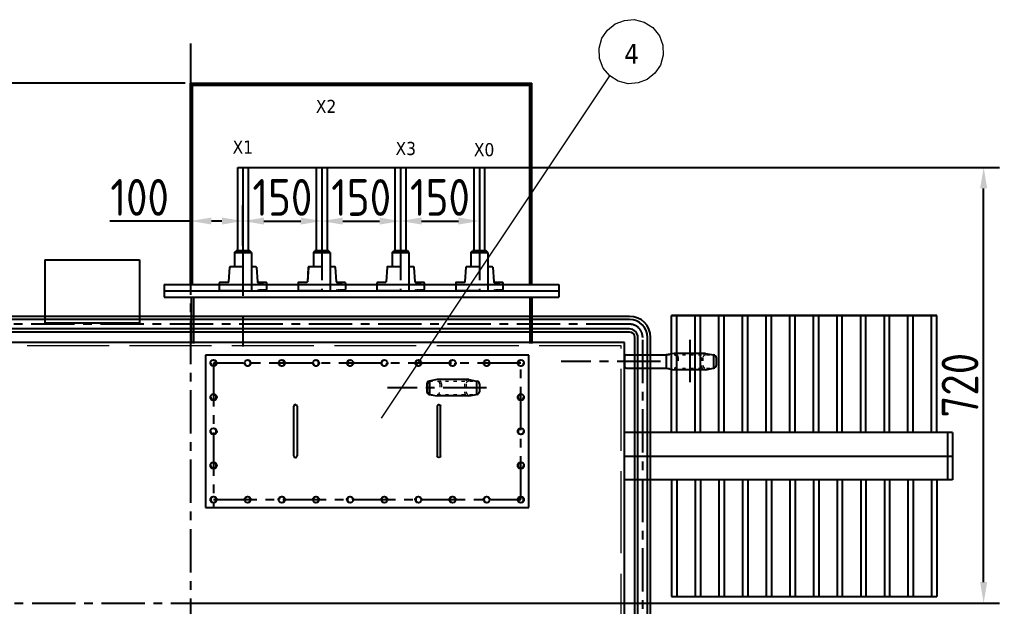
# Model space of a CAD drawing. Header units: millimetres. Extents: x 198976 to 421125, y -418833 to -203687.
# Drawn here: x 201644 to 203509, y -208320 to -207202 of the extents above; entities that cross this region are included whole.
import ezdxf

# ---------------------------------------------------------------- set-up
doc = ezdxf.new("R2010")
doc.units = ezdxf.units.MM
doc.header["$LTSCALE"] = 13
for name, pattern in [('ACAD_ISO02W100', [15, 12, -3]), ('ACAD_ISO03W100', [1.18, 0.47, -0.71]), ('CENTER', [50.8, 31.75, -6.35, 6.35, -6.35]), ('CENTERX2', [101.6, 63.5, -12.7, 12.7, -12.7]), ('HIDDEN', [9.525, 6.35, -3.175])]:
    doc.linetypes.add(name, pattern=pattern)
doc.layers.get('0').update_dxf_attribs({"color": 1, "linetype": 'CENTER'})
for name, color, linetype in [('1', 4, 'Continuous'), ('2细线层', 4, 'Continuous'), ('4', 2, 'HIDDEN'), ('粗实线', 4, 'Continuous')]:
    doc.layers.add(name, color=color, linetype=linetype)
doc.layers.add('标注、文本', color=3, linetype='Continuous', lineweight=25)
doc.layers.add('铁心', color=3, linetype='Continuous', lineweight=0)
doc.styles.get("Standard").update_dxf_attribs({"font": 'gbenor.shx', "bigfont": 'gbcbig.shx'})
doc.styles.add('Tahoma$001', font='tahoma.ttf', dxfattribs={"height": 2.159784})
doc.styles.add('Tahoma_txtstyle_37.59_0_0', font='tahoma.ttf')
doc.dimstyles.new('1-15', dxfattribs={"dimscale": 20, "dimtxt": 3.5, "dimasz": 2, "dimexe": 1.5, "dimexo": 0.5, "dimgap": 0.5, "dimtad": 1, "dimtoh": 1, "dimdec": 1, "dimdsep": 46, "dimtxsty": 'Standard', "dimcen": 2.5, "dimclrd": 3, "dimclre": 3, "dimclrt": 3, "dimadec": 0, "dimazin": 2, "dimtfac": 1, "dimtdec": 1, "dimtmove": 0, "dimatfit": 2, "dimfxl": 1, "dimarcsym": 0})

# ---------------------------------------------------------------- blocks, each defined once
blk = doc.blocks.new('12605')
at = {"ltscale": 2}
blk.add_line((185165, -217407.2), (184540, -217407.2), dxfattribs=at)
at = {"layer": '1', "ltscale": 8}
for p, q in [((184570, -217139.7), (185065, -217139.7)), ((185075, -217139.7), (184570, -217139.7)), ((184570, -217362.2), (184570, -217139.7)), ((184570, -217139.7), (185075, -217139.7)), ((184580, -217362.2), (184580, -217139.7)), ((184615, -217362.2), (184615, -217139.7)), ((184625, -217362.2), (184625, -217139.7)), ((184660, -217362.2), (184660, -217139.7)), ((184670, -217362.2), (184670, -217139.7)), ((184705, -217362.2), (184705, -217139.7)), ((184715, -217362.2), (184715, -217139.7)), ((184750, -217362.2), (184750, -217139.7)), ((184760, -217362.2), (184760, -217139.7)), ((184795, -217362.2), (184795, -217139.7)), ((184805, -217362.2), (184805, -217139.7)), ((184840, -217362.2), (184840, -217139.7)), ((184850, -217362.2), (184850, -217139.7)), ((184885, -217362.2), (184885, -217139.7)), ((184895, -217362.2), (184895, -217139.7)), ((184930, -217362.2), (184930, -217139.7)), ((184940, -217362.2), (184940, -217139.7)), ((184975, -217362.2), (184975, -217139.7)), ((184985, -217362.2), (184985, -217139.7)), ((185020, -217362.2), (185020, -217139.7)), ((185030, -217362.2), (185030, -217139.7)), ((185065, -217362.2), (185065, -217139.7)), ((185075, -217362.2), (185075, -217139.7)), ((184540, -217362.2), (185165, -217362.2)), ((184540, -217452.2), (185165, -217452.2)), ((184570, -217452.2), (184570, -217674.7)), ((184580, -217452.2), (184580, -217674.7)), ((184615, -217452.2), (184615, -217674.7)), ((184625, -217452.2), (184625, -217674.7)), ((184660, -217452.2), (184660, -217674.7)), ((184670, -217452.2), (184670, -217674.7)), ((184705, -217452.2), (184705, -217674.7)), ((184715, -217452.2), (184715, -217674.7)), ((184750, -217452.2), (184750, -217674.7)), ((184760, -217452.2), (184760, -217674.7)), ((184795, -217452.2), (184795, -217674.7)), ((184805, -217452.2), (184805, -217674.7)), ((184840, -217452.2), (184840, -217674.7)), ((184850, -217452.2), (184850, -217674.7)), ((184885, -217452.2), (184885, -217674.7)), ((184895, -217452.2), (184895, -217674.7)), ((184930, -217452.2), (184930, -217674.7)), ((184940, -217452.2), (184940, -217674.7)), ((184975, -217452.2), (184975, -217674.7)), ((184985, -217452.2), (184985, -217674.7)), ((185020, -217452.2), (185020, -217674.7)), ((185030, -217452.2), (185030, -217674.7)), ((185065, -217452.2), (185065, -217674.7)), ((185075, -217452.2), (185075, -217674.7)), ((185075, -217674.7), (184570, -217674.7))]:
    blk.add_line(p, q, dxfattribs=at)
at = {"layer": '1', "ltscale": 4}
for p, q in [((184540, -217362.2), (184540, -217452.2)), ((184550, -217362.2), (184550, -217452.2))]:
    blk.add_line(p, q, dxfattribs=at)
blk = doc.blocks.new('*D863')
at = {"layer": 'Defpoints', "color": 0, "transparency": 16777216}
for p in [(202059, -207483.8), (203479, -207483.8), (201969, -208313.5)]:
    blk.add_point(p, dxfattribs=at)
at = {"layer": '标注、文本', "color": 3, "lineweight": -2, "transparency": 16777216}
for p, q in [((202069, -207483.8), (203509, -207483.8)), ((203479, -208273.5), (203479, -207523.8)), ((201979, -208313.5), (203509, -208313.5))]:
    blk.add_line(p, q, dxfattribs=at)
at = {"layer": '标注、文本', "color": 3, "transparency": 16777216}
for points in [[(203472.3, -207523.8), (203485.7, -207523.8), (203479, -207483.8)], [(203472.3, -208273.5), (203485.7, -208273.5), (203479, -208313.5)]]:
    blk.add_solid(points, dxfattribs=at)
at = {"layer": '标注、文本', "color": 3, "transparency": 16777216, "insert": (203434, -207898.7), "char_height": 70, "attachment_point": 5, "rotation": 90}
blk.add_mtext('720', dxfattribs=at)
blk = doc.blocks.new('*D864')
at = {"layer": 'Defpoints', "color": 0, "transparency": 16777216}
for p in [(202069, -207483.8), (202219, -207483.8), (202219, -207586)]:
    blk.add_point(p, dxfattribs=at)
at = {"layer": '标注、文本', "color": 3, "lineweight": -2, "transparency": 16777216}
for p, q in [((202069, -207493.8), (202069, -207616)), ((202219, -207493.8), (202219, -207616)), ((202109, -207586), (202179, -207586))]:
    blk.add_line(p, q, dxfattribs=at)
at = {"layer": '标注、文本', "color": 3, "transparency": 16777216}
for points in [[(202109, -207579.4), (202109, -207592.7), (202069, -207586)], [(202179, -207579.4), (202179, -207592.7), (202219, -207586)]]:
    blk.add_solid(points, dxfattribs=at)
at = {"layer": '标注、文本', "color": 3, "transparency": 16777216, "insert": (202144, -207541), "char_height": 70, "attachment_point": 5}
blk.add_mtext('150', dxfattribs=at)
blk = doc.blocks.new('*D865')
at = {"layer": 'Defpoints', "color": 0, "transparency": 16777216}
for p in [(202219, -207483.8), (202369, -207483.8), (202369, -207586.2)]:
    blk.add_point(p, dxfattribs=at)
at = {"layer": '标注、文本', "color": 3, "lineweight": -2, "transparency": 16777216}
for p, q in [((202219, -207493.8), (202219, -207616.2)), ((202369, -207493.8), (202369, -207616.2)), ((202259, -207586.2), (202329, -207586.2))]:
    blk.add_line(p, q, dxfattribs=at)
at = {"layer": '标注、文本', "color": 3, "transparency": 16777216}
for points in [[(202259, -207579.5), (202259, -207592.8), (202219, -207586.2)], [(202329, -207579.5), (202329, -207592.8), (202369, -207586.2)]]:
    blk.add_solid(points, dxfattribs=at)
at = {"layer": '标注、文本', "color": 3, "transparency": 16777216, "insert": (202294, -207541.2), "char_height": 70, "attachment_point": 5}
blk.add_mtext('150', dxfattribs=at)
blk = doc.blocks.new('*D866')
at = {"layer": 'Defpoints', "color": 0, "transparency": 16777216}
for p in [(202369, -207483.8), (202519, -207483.8), (202519, -207586)]:
    blk.add_point(p, dxfattribs=at)
at = {"layer": '标注、文本', "color": 3, "lineweight": -2, "transparency": 16777216}
for p, q in [((202369, -207493.8), (202369, -207616)), ((202519, -207493.8), (202519, -207616)), ((202409, -207586), (202479, -207586))]:
    blk.add_line(p, q, dxfattribs=at)
at = {"layer": '标注、文本', "color": 3, "transparency": 16777216}
for points in [[(202409, -207579.3), (202409, -207592.7), (202369, -207586)], [(202479, -207579.3), (202479, -207592.7), (202519, -207586)]]:
    blk.add_solid(points, dxfattribs=at)
at = {"layer": '标注、文本', "color": 3, "transparency": 16777216, "insert": (202444, -207541), "char_height": 70, "attachment_point": 5}
blk.add_mtext('150', dxfattribs=at)
blk = doc.blocks.new('*D867')
at = {"layer": 'Defpoints', "color": 0, "transparency": 16777216}
for p in [(201969, -207586), (201969, -207643), (202069, -207643)]:
    blk.add_point(p, dxfattribs=at)
at = {"layer": '标注、文本', "color": 3, "lineweight": -2, "transparency": 16777216}
for p, q in [((201969, -207633), (201969, -207556)), ((202069, -207633), (202069, -207556)), ((201969, -207586), (201815.6, -207586)), ((202029, -207586), (202009, -207586))]:
    blk.add_line(p, q, dxfattribs=at)
at = {"layer": '标注、文本', "color": 3, "transparency": 16777216}
for points in [[(202009, -207579.4), (202009, -207592.7), (201969, -207586)], [(202029, -207579.4), (202029, -207592.7), (202069, -207586)]]:
    blk.add_solid(points, dxfattribs=at)
at = {"layer": '标注、文本', "color": 3, "transparency": 16777216, "insert": (201872.3, -207541), "char_height": 70, "attachment_point": 5}
blk.add_mtext('100', dxfattribs=at)
blk = doc.blocks.new('*D871')
at = {"layer": 'Defpoints', "color": 0, "transparency": 16777216}
for p in [(200203.3, -207323.5), (201969, -207323.5), (201073, -210211.5)]:
    blk.add_point(p, dxfattribs=at)
at = {"layer": '标注、文本', "color": 3, "lineweight": -2, "transparency": 16777216}
for p, q in [((201959, -207323.5), (200173.3, -207323.5)), ((200203.3, -210171.5), (200203.3, -207363.5)), ((201063, -210211.5), (200173.3, -210211.5))]:
    blk.add_line(p, q, dxfattribs=at)
at = {"layer": '标注、文本', "color": 3, "transparency": 16777216}
for points in [[(200196.6, -207363.5), (200209.9, -207363.5), (200203.3, -207323.5)], [(200196.6, -210171.5), (200209.9, -210171.5), (200203.3, -210211.5)]]:
    blk.add_solid(points, dxfattribs=at)
at = {"layer": '标注、文本', "color": 3, "transparency": 16777216, "insert": (200158.3, -208767.5), "char_height": 70, "attachment_point": 5, "rotation": 90}
blk.add_mtext('2888', dxfattribs=at)
blk = doc.blocks.new('A$C279C5193')
at = {"layer": '2细线层', "ltscale": 5}
for points in [[(3, 6), (97.6, 6)], [(97.6, 0), (3, 0)]]:
    blk.add_lwpolyline(points, dxfattribs=at)
for centre, start, end in [((3, 3), 90, 270), ((97.6, 3), 270, 90)]:
    blk.add_arc(centre, 3.02, start, end, dxfattribs=at)

msp = doc.modelspace()

# ---------------------------------------------------------------- linework, layer by layer
at = {"color": 3}
for centre, start, end in [((202012.95, -207856.51), 180, 90), ((202012.95, -207856.51), 180, 90), ((202012.95, -207856.51), 180, 90), ((202012.95, -207856.51), 180, 90), ((202077.95, -207856.51), 180, 90), ((202142.95, -207856.51), 180, 90), ((202207.95, -207856.51), 180, 90), ((202272.95, -207856.51), 90, 0), ((202337.95, -207856.51), 90, 0), ((202402.95, -207856.51), 90, 0), ((202467.95, -207856.51), 90, 0), ((202532.95, -207856.51), 90, 0), ((202597.95, -207856.51), 90, 0), ((202597.95, -207856.51), 90, 0), ((202597.95, -207856.51), 90, 0), ((202012.95, -207921.51), 180, 90), ((202597.95, -207921.51), 90, 0), ((202012.95, -207986.51), 180, 90), ((202597.95, -207986.51), 90, 0), ((202012.95, -208051.51), 180, 90), ((202597.95, -208051.51), 90, 0), ((202012.95, -208116.51), 180, 90), ((202012.95, -208116.51), 270, 180), ((202012.95, -208116.51), 270, 180), ((202012.95, -208116.51), 270, 180), ((202012.95, -208116.51), 270, 180), ((202012.95, -208116.51), 270, 180), ((202077.95, -208116.51), 270, 180), ((202142.95, -208116.51), 270, 180), ((202207.95, -208116.51), 270, 180), ((202272.95, -208116.51), 0, 270), ((202337.95, -208116.51), 0, 270), ((202402.95, -208116.51), 0, 270), ((202467.95, -208116.51), 0, 270), ((202532.95, -208116.51), 0, 270), ((202597.95, -208116.51), 90, 0), ((202597.95, -208116.51), 0, 270), ((202597.95, -208116.51), 0, 270), ((202597.95, -208116.51), 0, 270), ((202597.95, -208116.51), 0, 270)]:
    msp.add_arc(centre, 5.2, start, end, dxfattribs=at)
at = {"layer": '1', "color": 1, "linetype": 'CENTERX2', "lineweight": -3, "ltscale": 0.1}
for p, q in [((201968.99, -207247.84), (201968.99, -209820.08)), ((201968.99, -207706.95), (201968.99, -207463.81)), ((202069, -207483.85), (202069, -207718.95)), ((202219, -207483.85), (202219, -207718.95)), ((202369, -207483.85), (202369, -207718.95)), ((202519, -207483.85), (202519, -207718.95)), ((202804.99, -207782.53), (201132.99, -207782.53)), ((202829.99, -208819.53), (202829.99, -207807.53)), ((202919.98, -207812.2), (202919.98, -207892.89)), ((202597.95, -207856.51), (202012.95, -207856.51)), ((202012.95, -207856.51), (202012.95, -208131.51)), ((202597.95, -208116.51), (202597.95, -207856.51)), ((202863.6, -207853.53), (202674.99, -207853.53)), ((202532.61, -207903.53), (202343.99, -207903.53)), ((202012.95, -208116.51), (202597.95, -208116.51)), ((200610.76, -208313.53), (203327.21, -208313.53))]:
    msp.add_line(p, q, dxfattribs=at)
msp.add_arc((202804.99, -207807.53), 25, 0, 90, dxfattribs=at)
at = {"layer": '2细线层', "ltscale": 5}
for p, q in [((202612.95, -207841.51), (201997.95, -207841.51)), ((201997.95, -207841.51), (201997.95, -208131.51)), ((202612.95, -208131.51), (202612.95, -207841.51)), ((201997.95, -208131.51), (202612.95, -208131.51))]:
    msp.add_line(p, q, dxfattribs=at)
for centre in [(202012.95, -207856.51), (202012.95, -207856.51), (202012.95, -207856.51), (202012.95, -207856.51), (202077.95, -207856.51), (202142.95, -207856.51), (202207.95, -207856.51), (202272.95, -207856.51), (202337.95, -207856.51), (202402.95, -207856.51), (202467.95, -207856.51), (202532.95, -207856.51), (202597.95, -207856.51), (202597.95, -207856.51), (202597.95, -207856.51), (202012.95, -207921.51), (202597.95, -207921.51), (202012.95, -207986.51), (202597.95, -207986.51), (202012.95, -208051.51), (202597.95, -208051.51), (202012.95, -208116.51), (202012.95, -208116.51), (202012.95, -208116.51), (202012.95, -208116.51), (202012.95, -208116.51), (202012.95, -208116.51), (202077.95, -208116.51), (202142.95, -208116.51), (202207.95, -208116.51), (202272.95, -208116.51), (202337.95, -208116.51), (202402.95, -208116.51), (202467.95, -208116.51), (202532.95, -208116.51), (202597.95, -208116.51), (202597.95, -208116.51), (202597.95, -208116.51), (202597.95, -208116.51), (202597.95, -208116.51)]:
    msp.add_circle(centre, 6, dxfattribs=at)
at = {"layer": '4', "color": 1}
msp.add_line((202069, -207521.95), (202069, -207824.95), dxfattribs=at)
at = {"layer": '标注、文本'}
for p, q in [((201968.99, -207706.95), (201968.99, -207323.53)), ((201968.99, -207323.53), (202618.99, -207323.53)), ((201968.99, -207327.53), (202618.99, -207327.53)), ((201972.99, -207706.95), (201972.99, -207323.53)), ((202614.99, -207706.95), (202614.99, -207323.53)), ((202618.99, -207706.95), (202618.99, -207323.53)), ((202618.99, -207706.95), (202618.99, -207625.65)), ((201691.8, -207660.08), (201691.8, -207780.08)), ((201691.8, -207660.08), (201871.8, -207660.08)), ((201871.8, -207660.08), (201871.8, -207780.08)), ((201918.99, -207706.95), (202670.61, -207706.95)), ((201918.99, -207706.95), (201918.99, -207730.95)), ((202670.61, -207706.95), (202670.61, -207730.95)), ((201918.99, -207718.95), (202670.61, -207718.95)), ((201918.99, -207730.95), (202670.61, -207730.95)), ((201970.61, -207730.95), (201970.61, -207818.95)), ((201974.61, -207730.95), (201974.61, -207818.95)), ((202614.99, -207730.95), (202614.99, -207818.95)), ((202618.99, -207730.95), (202618.99, -207818.95)), ((202804.99, -207767.53), (201132.99, -207767.53)), ((202804.99, -207773.53), (201132.99, -207773.53)), ((201691.8, -207780.08), (201871.8, -207780.08)), ((202804.99, -207791.53), (201132.99, -207791.53)), ((202804.99, -207797.53), (201132.99, -207797.53)), ((202794.99, -207817.53), (201142.99, -207817.53)), ((202794.99, -208809.53), (202794.99, -207817.53)), ((202814.99, -208819.53), (202814.99, -207807.53)), ((202820.99, -208819.53), (202820.99, -207807.53)), ((202838.99, -208819.53), (202838.99, -207807.53)), ((202844.99, -208819.53), (202844.99, -207807.53)), ((202799.99, -207841.03), (202874.73, -207841.03)), ((202889.73, -207838.03), (202874.73, -207841.03)), ((202874.73, -207841.03), (202874.73, -207866.03)), ((202949.73, -207838.03), (202889.73, -207838.03)), ((202949.73, -207838.03), (202964.73, -207841.03)), ((202964.73, -207841.03), (202964.73, -207866.03)), ((202794.99, -207846.03), (202794.99, -207861.03)), ((202969.97, -207846.03), (202969.97, -207861.03)), ((202799.99, -207866.03), (202874.73, -207866.03)), ((202874.73, -207866.03), (202889.73, -207869.03)), ((202949.73, -207869.03), (202889.73, -207869.03)), ((202949.73, -207869.03), (202964.73, -207866.03)), ((202418.99, -207896.03), (202418.99, -207911.03)), ((202438.74, -207888.03), (202423.74, -207891.03)), ((202423.74, -207891.03), (202423.74, -207916.03)), ((202424.24, -207891.03), (202424.24, -207916.03)), ((202498.74, -207888.03), (202438.74, -207888.03)), ((202498.74, -207888.03), (202513.74, -207891.03)), ((202513.74, -207891.03), (202513.74, -207916.03)), ((202518.98, -207896.03), (202518.98, -207911.03)), ((202423.74, -207916.03), (202438.74, -207919.03)), ((202498.74, -207919.03), (202438.74, -207919.03)), ((202498.74, -207919.03), (202513.74, -207916.03))]:
    msp.add_line(p, q, dxfattribs=at)
at = {"layer": '标注、文本', "color": 2, "linetype": 'ACAD_ISO02W100', "lineweight": 13}
for p, q in [((202788.99, -207823.53), (201148.99, -207823.53)), ((202788.99, -208803.53), (202788.99, -207823.53))]:
    msp.add_line(p, q, dxfattribs=at)
at = {"layer": '标注、文本', "color": 2, "linetype": 'ACAD_ISO03W100', "lineweight": 18}
for p, q in [((202874.73, -207841.03), (202964.97, -207841.03)), ((202894.73, -207846.03), (202894.73, -207861.03)), ((202897.73, -207846.03), (202897.73, -207861.03)), ((202941.73, -207846.03), (202941.73, -207861.03)), ((202944.73, -207846.03), (202944.73, -207861.03)), ((202874.73, -207866.03), (202964.97, -207866.03)), ((202423.74, -207891.03), (202513.98, -207891.03)), ((202443.74, -207896.03), (202443.74, -207911.03)), ((202446.74, -207896.03), (202446.74, -207911.03)), ((202490.74, -207896.03), (202490.74, -207911.03)), ((202493.74, -207896.03), (202493.74, -207911.03)), ((202423.74, -207916.03), (202513.98, -207916.03))]:
    msp.add_line(p, q, dxfattribs=at)
at = {"layer": '标注、文本'}
for centre, radius, start, end in [((202804.99, -207807.53), 40, 0, 90), ((202804.99, -207807.53), 34, 0, 90), ((202804.99, -207807.53), 16, 0, 90), ((202804.99, -207807.53), 10, 0, 90), ((202799.99, -207846.03), 5, 90, 180), ((202964.97, -207846.03), 5, 0, 90), ((202799.99, -207861.03), 5, 180, 270), ((202964.97, -207861.03), 5, 270, 0), ((202423.99, -207896.03), 5, 90, 180), ((202513.98, -207896.03), 5, 0, 90), ((202423.99, -207911.03), 5, 180, 270), ((202513.98, -207911.03), 5, 270, 0)]:
    msp.add_arc(centre, radius, start, end, dxfattribs=at)
at = {"layer": '标注、文本', "color": 2, "linetype": 'ACAD_ISO03W100', "lineweight": 18}
for centre, radius, start, end in [((202889.73, -207846.03), 8, 0, 90), ((202889.73, -207846.03), 5, 0, 90), ((202949.73, -207846.03), 8, 90, 180), ((202949.73, -207846.03), 5, 90, 180), ((202889.73, -207861.03), 5, 270, 0), ((202889.73, -207861.03), 8, 270, 0), ((202949.73, -207861.03), 8, 180, 270), ((202949.73, -207861.03), 5, 180, 270), ((202438.74, -207896.03), 8, 0, 90), ((202438.74, -207896.03), 5, 0, 90), ((202498.74, -207896.03), 8, 90, 180), ((202498.74, -207896.03), 5, 90, 180), ((202438.74, -207911.03), 5, 270, 0), ((202438.74, -207911.03), 8, 270, 0), ((202498.74, -207911.03), 8, 180, 270), ((202498.74, -207911.03), 5, 180, 270)]:
    msp.add_arc(centre, radius, start, end, dxfattribs=at)
at = {"layer": '粗实线'}
for p, q in [((202058.98, -207483.85), (202078.98, -207483.85)), ((202058.98, -207483.85), (202078.98, -207483.85)), ((202059.01, -207642.95), (202058.99, -207483.85)), ((202078.98, -207483.85), (202079.01, -207642.95)), ((202208.98, -207483.85), (202228.98, -207483.85)), ((202208.98, -207483.85), (202228.98, -207483.85)), ((202209.01, -207642.95), (202208.99, -207483.85)), ((202228.98, -207483.85), (202229.01, -207642.95)), ((202358.98, -207483.85), (202378.98, -207483.85)), ((202358.98, -207483.85), (202378.98, -207483.85)), ((202359.01, -207642.95), (202358.99, -207483.85)), ((202378.98, -207483.85), (202379.01, -207642.95)), ((202508.98, -207483.85), (202528.98, -207483.85)), ((202508.98, -207483.85), (202528.98, -207483.85)), ((202509.01, -207642.95), (202508.99, -207483.85)), ((202528.98, -207483.85), (202529.01, -207642.95)), ((202053.01, -207645.95), (202056.01, -207642.95)), ((202053.01, -207645.95), (202056.01, -207642.95)), ((202053.01, -207645.95), (202085.01, -207645.95)), ((202053.01, -207645.95), (202053.01, -207672.95)), ((202053.01, -207645.95), (202085.01, -207645.95)), ((202082.01, -207642.95), (202056.01, -207642.95)), ((202082.01, -207642.95), (202056.01, -207642.95)), ((202085.01, -207645.95), (202082.01, -207642.95)), ((202085.01, -207645.95), (202082.01, -207642.95)), ((202085.01, -207645.95), (202085.01, -207718.95)), ((202203.01, -207645.95), (202206.01, -207642.95)), ((202203.01, -207645.95), (202206.01, -207642.95)), ((202203.01, -207645.95), (202235.01, -207645.95)), ((202203.01, -207645.95), (202203.01, -207672.95)), ((202203.01, -207645.95), (202235.01, -207645.95)), ((202232.01, -207642.95), (202206.01, -207642.95)), ((202232.01, -207642.95), (202206.01, -207642.95)), ((202235.01, -207645.95), (202232.01, -207642.95)), ((202235.01, -207645.95), (202232.01, -207642.95)), ((202235.01, -207645.95), (202235.01, -207718.95)), ((202353.01, -207645.95), (202356.01, -207642.95)), ((202353.01, -207645.95), (202356.01, -207642.95)), ((202353.01, -207645.95), (202385.01, -207645.95)), ((202353.01, -207645.95), (202353.01, -207672.95)), ((202353.01, -207645.95), (202385.01, -207645.95)), ((202382.01, -207642.95), (202356.01, -207642.95)), ((202382.01, -207642.95), (202356.01, -207642.95)), ((202385.01, -207645.95), (202382.01, -207642.95)), ((202385.01, -207645.95), (202382.01, -207642.95)), ((202385.01, -207645.95), (202385.01, -207718.95)), ((202503.01, -207645.95), (202506.01, -207642.95)), ((202503.01, -207645.95), (202506.01, -207642.95)), ((202503.01, -207645.95), (202535.01, -207645.95)), ((202503.01, -207645.95), (202503.01, -207672.95)), ((202503.01, -207645.95), (202535.01, -207645.95)), ((202532.01, -207642.95), (202506.01, -207642.95)), ((202532.01, -207642.95), (202506.01, -207642.95)), ((202535.01, -207645.95), (202532.01, -207642.95)), ((202535.01, -207645.95), (202532.01, -207642.95)), ((202535.01, -207645.95), (202535.01, -207718.95)), ((202068.99, -207672.95), (202044.43, -207672.95)), ((202069, -207672.95), (202044.44, -207672.95)), ((202093.56, -207672.95), (202084.99, -207672.95)), ((202093.57, -207672.95), (202085.01, -207672.95)), ((202218.99, -207672.95), (202194.43, -207672.95)), ((202219, -207672.95), (202194.44, -207672.95)), ((202243.56, -207672.95), (202234.99, -207672.95)), ((202243.57, -207672.95), (202235.01, -207672.95)), ((202368.99, -207672.95), (202344.43, -207672.95)), ((202369, -207672.95), (202344.44, -207672.95)), ((202393.56, -207672.95), (202384.99, -207672.95)), ((202393.57, -207672.95), (202385.01, -207672.95)), ((202518.99, -207672.95), (202494.43, -207672.95)), ((202519, -207672.95), (202494.44, -207672.95)), ((202543.56, -207672.95), (202534.99, -207672.95)), ((202543.57, -207672.95), (202535.01, -207672.95)), ((202043.43, -207673.89), (202041.56, -207702.02)), ((202043.44, -207673.89), (202041.57, -207702.02)), ((202094.56, -207673.89), (202096.43, -207702.02)), ((202094.57, -207673.89), (202096.44, -207702.02)), ((202193.43, -207673.89), (202191.56, -207702.02)), ((202193.44, -207673.89), (202191.57, -207702.02)), ((202244.56, -207673.89), (202246.43, -207702.02)), ((202244.57, -207673.89), (202246.44, -207702.02)), ((202343.43, -207673.89), (202341.56, -207702.02)), ((202343.44, -207673.89), (202341.57, -207702.02)), ((202394.56, -207673.89), (202396.43, -207702.02)), ((202394.57, -207673.89), (202396.44, -207702.02)), ((202493.43, -207673.89), (202491.56, -207702.02)), ((202493.44, -207673.89), (202491.57, -207702.02)), ((202544.56, -207673.89), (202546.43, -207702.02)), ((202544.57, -207673.89), (202546.44, -207702.02)), ((202023.99, -207703.95), (202023.99, -207717.95)), ((202040.55, -207702.95), (202024.99, -207702.95)), ((202040.56, -207702.95), (202029.99, -207702.95)), ((202040.57, -207702.95), (202030, -207702.95)), ((202112.99, -207702.95), (202097.42, -207702.95)), ((202097.43, -207702.95), (202107.99, -207702.95)), ((202097.44, -207702.95), (202108.01, -207702.95)), ((202113.99, -207703.95), (202113.99, -207716.47)), ((202173.99, -207703.95), (202173.99, -207717.95)), ((202190.55, -207702.95), (202174.99, -207702.95)), ((202190.56, -207702.95), (202179.99, -207702.95)), ((202190.57, -207702.95), (202180, -207702.95)), ((202262.99, -207702.95), (202247.42, -207702.95)), ((202247.43, -207702.95), (202257.99, -207702.95)), ((202247.44, -207702.95), (202258.01, -207702.95)), ((202263.99, -207703.95), (202263.99, -207716.47)), ((202323.99, -207703.95), (202323.99, -207717.95)), ((202340.55, -207702.95), (202324.99, -207702.95)), ((202340.56, -207702.95), (202329.99, -207702.95)), ((202340.57, -207702.95), (202330, -207702.95)), ((202412.99, -207702.95), (202397.42, -207702.95)), ((202397.43, -207702.95), (202407.99, -207702.95)), ((202397.44, -207702.95), (202408.01, -207702.95)), ((202413.99, -207703.95), (202413.99, -207716.47)), ((202473.99, -207703.95), (202473.99, -207717.95)), ((202490.55, -207702.95), (202474.99, -207702.95)), ((202490.56, -207702.95), (202479.99, -207702.95)), ((202490.57, -207702.95), (202480, -207702.95)), ((202562.99, -207702.95), (202547.42, -207702.95)), ((202547.43, -207702.95), (202557.99, -207702.95)), ((202547.44, -207702.95), (202558.01, -207702.95)), ((202563.99, -207703.95), (202563.99, -207716.47)), ((202068.99, -207718.95), (202024.99, -207718.95)), ((202068.99, -207718.95), (202028.99, -207718.95)), ((202069, -207718.95), (202029.01, -207718.95)), ((202098.49, -207717.45), (202100.25, -207717.45)), ((202100.25, -207717.45), (202100.25, -207716.9)), ((202100.25, -207716.9), (202102.19, -207716.9)), ((202102.19, -207716.9), (202102.19, -207717.45)), ((202102.19, -207717.45), (202103.14, -207717.45)), ((202103.14, -207717.45), (202103.14, -207716.9)), ((202103.14, -207717.45), (202103.14, -207716.9)), ((202103.14, -207716.9), (202105.09, -207716.9)), ((202105.09, -207716.9), (202105.09, -207717.45)), ((202105.09, -207717.45), (202106.03, -207717.45)), ((202106.03, -207717.45), (202106.03, -207716.9)), ((202106.03, -207717.45), (202106.03, -207716.9)), ((202106.03, -207716.9), (202107.98, -207716.9)), ((202107.98, -207716.9), (202107.98, -207717.45)), ((202112.99, -207717.47), (202107.98, -207717.45)), ((202218.99, -207718.95), (202174.99, -207718.95)), ((202218.99, -207718.95), (202178.99, -207718.95)), ((202219, -207718.95), (202179.01, -207718.95)), ((202248.49, -207717.45), (202250.25, -207717.45)), ((202250.25, -207717.45), (202250.25, -207716.9)), ((202250.25, -207716.9), (202252.19, -207716.9)), ((202252.19, -207716.9), (202252.19, -207717.45)), ((202252.19, -207717.45), (202253.14, -207717.45)), ((202253.14, -207717.45), (202253.14, -207716.9)), ((202253.14, -207717.45), (202253.14, -207716.9)), ((202253.14, -207716.9), (202255.09, -207716.9)), ((202255.09, -207716.9), (202255.09, -207717.45)), ((202255.09, -207717.45), (202256.03, -207717.45)), ((202256.03, -207717.45), (202256.03, -207716.9)), ((202256.03, -207717.45), (202256.03, -207716.9)), ((202256.03, -207716.9), (202257.98, -207716.9)), ((202257.98, -207716.9), (202257.98, -207717.45)), ((202262.99, -207717.47), (202257.98, -207717.45)), ((202368.99, -207718.95), (202324.99, -207718.95)), ((202368.99, -207718.95), (202328.99, -207718.95)), ((202369, -207718.95), (202329.01, -207718.95)), ((202398.49, -207717.45), (202400.25, -207717.45)), ((202400.25, -207717.45), (202400.25, -207716.9)), ((202400.25, -207716.9), (202402.19, -207716.9)), ((202402.19, -207716.9), (202402.19, -207717.45)), ((202402.19, -207717.45), (202403.14, -207717.45)), ((202403.14, -207717.45), (202403.14, -207716.9)), ((202403.14, -207717.45), (202403.14, -207716.9)), ((202403.14, -207716.9), (202405.09, -207716.9)), ((202405.09, -207716.9), (202405.09, -207717.45)), ((202405.09, -207717.45), (202406.03, -207717.45)), ((202406.03, -207717.45), (202406.03, -207716.9)), ((202406.03, -207717.45), (202406.03, -207716.9)), ((202406.03, -207716.9), (202407.98, -207716.9)), ((202407.98, -207716.9), (202407.98, -207717.45)), ((202412.99, -207717.47), (202407.98, -207717.45)), ((202518.99, -207718.95), (202474.99, -207718.95)), ((202518.99, -207718.95), (202478.99, -207718.95)), ((202519, -207718.95), (202479.01, -207718.95)), ((202548.49, -207717.45), (202550.25, -207717.45)), ((202550.25, -207717.45), (202550.25, -207716.9)), ((202550.25, -207716.9), (202552.19, -207716.9)), ((202552.19, -207716.9), (202552.19, -207717.45)), ((202552.19, -207717.45), (202553.14, -207717.45)), ((202553.14, -207717.45), (202553.14, -207716.9)), ((202553.14, -207717.45), (202553.14, -207716.9)), ((202553.14, -207716.9), (202555.09, -207716.9)), ((202555.09, -207716.9), (202555.09, -207717.45)), ((202555.09, -207717.45), (202556.03, -207717.45)), ((202556.03, -207717.45), (202556.03, -207716.9)), ((202556.03, -207717.45), (202556.03, -207716.9)), ((202556.03, -207716.9), (202557.98, -207716.9)), ((202557.98, -207716.9), (202557.98, -207717.45)), ((202562.99, -207717.47), (202557.98, -207717.45))]:
    msp.add_line(p, q, dxfattribs=at)
for centre, radius, start, end in [((202044.43, -207673.95), 1, 90, 176.18593), ((202044.44, -207673.95), 1, 90, 176.18593), ((202093.56, -207673.95), 1, 3.81407, 90), ((202093.57, -207673.95), 1, 3.81407, 90), ((202194.43, -207673.95), 1, 90, 176.18593), ((202194.44, -207673.95), 1, 90, 176.18593), ((202243.56, -207673.95), 1, 3.81407, 90), ((202243.57, -207673.95), 1, 3.81407, 90), ((202344.43, -207673.95), 1, 90, 176.18593), ((202344.44, -207673.95), 1, 90, 176.18593), ((202393.56, -207673.95), 1, 3.81407, 90), ((202393.57, -207673.95), 1, 3.81407, 90), ((202494.43, -207673.95), 1, 90, 176.18593), ((202494.44, -207673.95), 1, 90, 176.18593), ((202543.56, -207673.95), 1, 3.81407, 90), ((202543.57, -207673.95), 1, 3.81407, 90), ((202024.99, -207703.95), 1, 90, 180), ((202040.55, -207701.95), 1, 270, 356.18593), ((202040.56, -207701.95), 1, 270, 356.18593), ((202040.57, -207701.95), 1, 270, 356.18593), ((202097.42, -207701.95), 1, 183.81407, 270), ((202097.43, -207701.95), 1, 183.81407, 270), ((202097.44, -207701.95), 1, 183.81407, 270), ((202112.99, -207703.95), 1, 0, 90), ((202174.99, -207703.95), 1, 90, 180), ((202190.55, -207701.95), 1, 270, 356.18593), ((202190.56, -207701.95), 1, 270, 356.18593), ((202190.57, -207701.95), 1, 270, 356.18593), ((202247.42, -207701.95), 1, 183.81407, 270), ((202247.43, -207701.95), 1, 183.81407, 270), ((202247.44, -207701.95), 1, 183.81407, 270), ((202262.99, -207703.95), 1, 0, 90), ((202324.99, -207703.95), 1, 90, 180), ((202340.55, -207701.95), 1, 270, 356.18593), ((202340.56, -207701.95), 1, 270, 356.18593), ((202340.57, -207701.95), 1, 270, 356.18593), ((202397.42, -207701.95), 1, 183.81407, 270), ((202397.43, -207701.95), 1, 183.81407, 270), ((202397.44, -207701.95), 1, 183.81407, 270), ((202412.99, -207703.95), 1, 0, 90), ((202474.99, -207703.95), 1, 90, 180), ((202490.55, -207701.95), 1, 270, 356.18593), ((202490.56, -207701.95), 1, 270, 356.18593), ((202490.57, -207701.95), 1, 270, 356.18593), ((202547.42, -207701.95), 1, 183.81407, 270), ((202547.43, -207701.95), 1, 183.81407, 270), ((202547.44, -207701.95), 1, 183.81407, 270), ((202562.99, -207703.95), 1, 0, 90), ((202024.99, -207717.95), 1, 180, 270), ((202098.49, -207719.45), 2, 90, 180), ((202098.49, -207719.45), 2, 90, 180), ((202112.99, -207716.47), 1, 270, 0), ((202174.99, -207717.95), 1, 180, 270), ((202248.49, -207719.45), 2, 90, 180), ((202248.49, -207719.45), 2, 90, 180), ((202262.99, -207716.47), 1, 270, 0), ((202324.99, -207717.95), 1, 180, 270), ((202398.49, -207719.45), 2, 90, 180), ((202398.49, -207719.45), 2, 90, 180), ((202412.99, -207716.47), 1, 270, 0), ((202474.99, -207717.95), 1, 180, 270), ((202548.49, -207719.45), 2, 90, 180), ((202548.49, -207719.45), 2, 90, 180), ((202562.99, -207716.47), 1, 270, 0)]:
    msp.add_arc(centre, radius, start, end, dxfattribs=at)
at = {"layer": '铁心'}
msp.add_lwpolyline([(202754.88, -207295.19), (202747.81, -207276.32), (202747.05, -207256.94), (202752.12, -207238.01), (202763.23, -207222.91), (202777.48, -207210.85), (202795.31, -207204.38), (202813.68, -207202.47), (202832.61, -207207.54), (202849.28, -207217.74), (202861.82, -207233.45), (202868.55, -207251.13), (202868.9, -207270.4), (202863.83, -207289.33), (202853.14, -207304.54), (202838.47, -207316.49), (202821.05, -207323.07), (202802.27, -207324.87), (202783.34, -207319.8), (202767.09, -207309.71)], close=True, dxfattribs=at)
msp.add_lwpolyline([(202332.97, -207961.13), (202767.09, -207309.71), (202767.09, -207309.71)], dxfattribs=at)

# ---------------------------------------------------------------- block references
at = {"layer": '标注、文本', "xscale": -1}
msp.add_blockref('12605', (387959.98, 9373.69), dxfattribs=at)
at = {"layer": '标注、文本', "rotation": 90.00000000000001}
msp.add_blockref('A$C279C5193', (202171.91, -208036.27), dxfattribs=at)
at = {"layer": '标注、文本', "xscale": -1, "rotation": 270}
msp.add_blockref('A$C279C5193', (202438.99, -208036.27), dxfattribs=at)

# ---------------------------------------------------------------- texts
at = {"layer": '标注、文本', "style": 'Tahoma$001'}
for s, p in [('X2', (202207.67, -207380.28)), ('X1', (202049.22, -207457.81)), ('X3', (202359.41, -207460.35)), ('X0', (202508.51, -207462.57))]:
    msp.add_text(s, height=25, dxfattribs=at).set_placement(p)
at = {"layer": '铁心', "style": 'Tahoma_txtstyle_37.59_0_0'}
msp.add_text('4', height=37.59, dxfattribs=at).set_placement((202794.88, -207286.39))

# ---------------------------------------------------------------- dimensions: what is measured, and where the dimension line sits
at = {"layer": '标注、文本'}
dim = msp.add_linear_dim(base=(200203.26, -207323.53), p1=(201072.99, -210211.53), p2=(201968.99, -207323.53), angle=90, dimstyle='1-15', dxfattribs=at)
dim.commit()
dim.dimension.update_dxf_attribs({"geometry": '*D871', "text_midpoint": (200158.26, -208767.53)})
dim = msp.add_linear_dim(base=(203479, -207483.85), p1=(201968.99, -208313.53), p2=(202058.98, -207483.85), angle=90, text='720', dimstyle='1-15', dxfattribs=at)
dim.commit()
dim.dimension.update_dxf_attribs({"geometry": '*D863', "text_midpoint": (203434, -207898.69)})
for base, p1, p2, picture, middle in [((202218.98, -207586.04), (202068.98, -207483.85), (202218.98, -207483.85), '*D864', (202143.98, -207541.04)), ((202368.98, -207586.17), (202218.98, -207483.85), (202368.98, -207483.85), '*D865', (202293.98, -207541.17)), ((202518.98, -207586), (202369, -207483.85), (202518.98, -207483.85), '*D866', (202443.99, -207541)), ((201968.99, -207586.04), (202069.01, -207642.95), (201968.99, -207642.95), '*D867', (201872.3, -207541.04))]:
    dim = msp.add_linear_dim(base=base, p1=p1, p2=p2, dimstyle='1-15', dxfattribs=at)
    dim.commit()
    dim.dimension.update_dxf_attribs({"geometry": picture, "text_midpoint": middle})

doc.saveas('drawing.dxf')
